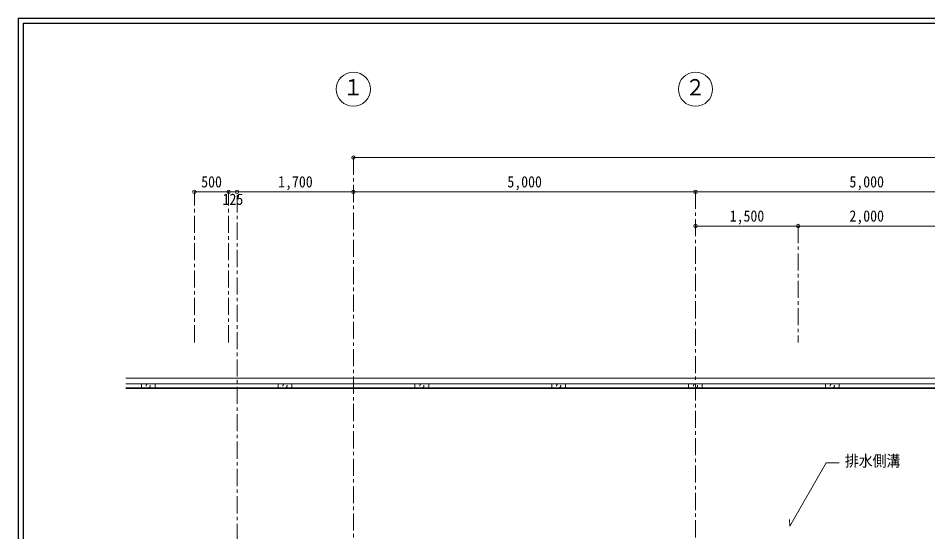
# Model space of a CAD drawing. Units: millimetres at full size, sheet at 1:50. Extents: x -19525 to 20275, y -14100 to 14100.
# Drawn here: x -19525 to -6229, y 6594 to 14100 of the extents above; entities that cross this region are included whole.
import ezdxf
from ezdxf.enums import TextEntityAlignment as Align

# ---------------------------------------------------------------- set-up
doc = ezdxf.new("R2010")
doc.units = ezdxf.units.MM
doc.header["$LTSCALE"] = 50
doc.header["$PDMODE"] = 32
doc.header["$PDSIZE"] = 50
doc.linetypes.add('CHAIN1', pattern=[8, 5, -1, 1, -1])
doc.linetypes.add('DASHED1', pattern=[1.8, 1.2, -0.6])
for name, color, linetype, lineweight in [('0-0_基準線･符号', 7, 'CHAIN1', 9), ('0-2_寸法線･文字', 7, 'Continuous', 9), ('0-6_文字', 3, 'Continuous', 18), ('0-A_仕上(細)', 4, 'Continuous', 9), ('0-F_その他', 4, 'Continuous', 9), ('F-8_F-8ﾚｲﾔ', 5, 'Continuous', 25)]:
    doc.layers.add(name, color=color, linetype=linetype, lineweight=lineweight)
doc.styles.add('ＭＳ ゴシック', font='')
doc.styles.get('ＭＳ ゴシック').set_extended_font_data('MS Gothic')

msp = doc.modelspace()

# ---------------------------------------------------------------- linework, layer by layer
at = {"layer": '0-0_基準線･符号'}
for p, q in [((-14625, 12062.5), (-14625, -10437.5)), ((-16950, 9362.5), (-16950, 11562.5)), ((-16450, 9362.5), (-16450, 11562.5)), ((-16325, -9937.5), (-16325, 11562.5)), ((-9625, 11562.5), (-9625, -9937.5)), ((-8125, 11062.5), (-8125, 9362.5))]:
    msp.add_line(p, q, dxfattribs=at)
at = {"layer": '0-2_寸法線･文字'}
for p, q in [((-14625, 12062.5), (15375, 12062.5)), ((-16950, 11562.5), (-16450, 11562.5)), ((-16450, 11562.5), (-16325, 11562.5)), ((-16325, 11562.5), (-14625, 11562.5)), ((-14625, 11562.5), (-9625, 11562.5)), ((-9625, 11562.5), (-4625, 11562.5)), ((-9625, 11062.5), (-8125, 11062.5)), ((-8125, 11062.5), (-6125, 11062.5))]:
    msp.add_line(p, q, dxfattribs=at)
at = {"layer": '0-2_寸法線･文字', "color": 6}
for p in [(-14625, 12062.5), (-16950, 11562.5), (-16450, 11562.5), (-16325, 11562.5), (-14625, 11562.5), (-9625, 11562.5), (-9625, 11062.5), (-8125, 11062.5)]:
    msp.add_point(p, dxfattribs=at)
at = {"layer": '0-2_寸法線･文字', "color": 3}
msp.add_point((-16325, 11562.5), dxfattribs=at)
at = {"layer": '0-6_文字', "color": 4, "lineweight": 9}
msp.add_lwpolyline([(-7524.91, 7601.05), (-7713.39, 7601.05), (-8247.93, 6675.2)], dxfattribs=at)
at = {"layer": '0-6_文字'}
for centre in [(-14625, 13062.5), (-9625, 13062.5)]:
    msp.add_circle(centre, 250, dxfattribs=at)
at = {"layer": '0-A_仕上(細)'}
for p, q in [((18700, 8757.5), (-17950, 8757.5)), ((18700, 8697.5), (-17950, 8697.5)), ((-17725, 8697.5), (-17725, 8757.5)), ((-17525, 8697.5), (-17525, 8757.5)), ((-15725, 8697.5), (-15725, 8757.5)), ((-15525, 8697.5), (-15525, 8757.5)), ((-13725, 8697.5), (-13725, 8757.5)), ((-13525, 8697.5), (-13525, 8757.5)), ((-11725, 8697.5), (-11725, 8757.5)), ((-11525, 8697.5), (-11525, 8757.5)), ((-9725, 8697.5), (-9725, 8757.5)), ((-9525, 8697.5), (-9525, 8757.5)), ((-7725, 8697.5), (-7725, 8757.5)), ((-7525, 8697.5), (-7525, 8757.5)), ((-8247.93, 6675.2), (-8250.52, 6774.73))]:
    msp.add_line(p, q, dxfattribs=at)
at = {"layer": '0-A_仕上(細)', "linetype": 'DASHED1'}
for centre in [(-17625, 8727.5), (-15625, 8727.5), (-13625, 8727.5), (-11625, 8727.5), (-9625, 8727.5), (-7625, 8727.5)]:
    msp.add_circle(centre, 30, dxfattribs=at)
at = {"layer": '0-F_その他', "color": 7}
for p, q in [((18700, 8837.5), (-17950, 8837.5)), ((18697.33, 8687.5), (-17950, 8687.5))]:
    msp.add_line(p, q, dxfattribs=at)
at = {"layer": 'F-8_F-8ﾚｲﾔ'}
for p, q in [((-19525, 14100), (20275, 14100)), ((-19525, 14100), (-19525, -14100)), ((-19450, 14025), (20200, 14025)), ((-19450, 14025), (-19450, -12900))]:
    msp.add_line(p, q, dxfattribs=at)

# ---------------------------------------------------------------- texts
at = {"layer": '0-2_寸法線･文字', "color": 2, "style": 'ＭＳ ゴシック', "width": 0.9}
for s, p in [('500', (-16850, 11577.5)), ('1,700', (-15725, 11577.5)), ('5,000', (-12375, 11577.5)), ('5,000', (-7375, 11577.5)), ('125', (-16537.5, 11322.5)), ('1,500', (-9125, 11077.5)), ('2,000', (-7375, 11077.5))]:
    msp.add_text(s, height=165, dxfattribs=at).set_placement(p, align=Align.BOTTOM_LEFT)
at = {"layer": '0-6_文字', "color": 2, "style": 'ＭＳ ゴシック', "width": 0.9}
for s, height, p in [('１', 238.3, (-14775, 12900)), ('２', 238.3, (-9775, 12900)), ('排水側溝', 165, (-7441.05, 7498.68))]:
    msp.add_text(s, height=height, dxfattribs=at).set_placement(p, align=Align.BOTTOM_LEFT)

doc.saveas('drawing.dxf')
